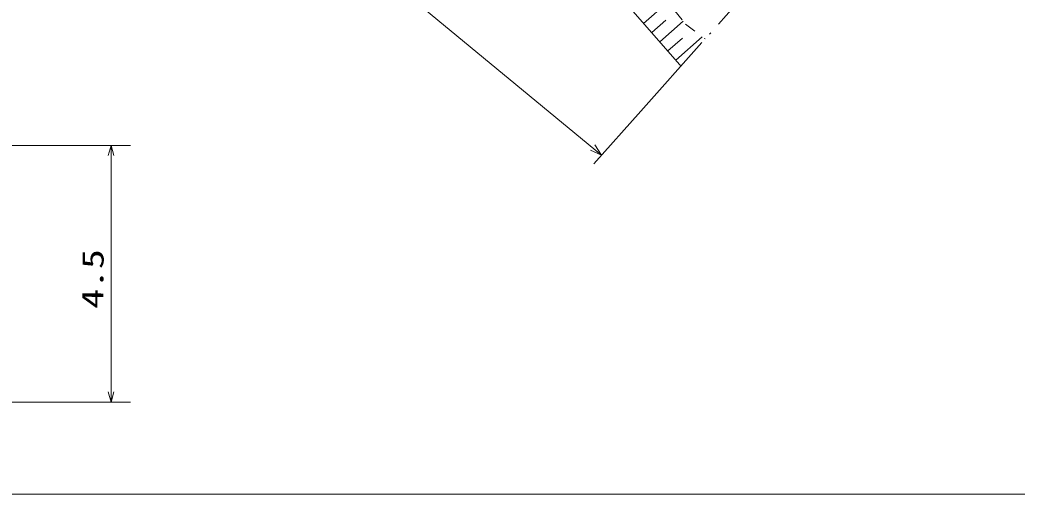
# Model space of a CAD drawing. Units: millimetres, scale not verified, with parts at other scales. Extents: x 40000 to 680000, y 20000 to 380000.
# Drawn here: x 178010 to 262614, y 205000 to 245226 of the extents above; entities that cross this region are included whole.
import ezdxf
from ezdxf.enums import TextEntityAlignment as Align

# ---------------------------------------------------------------- set-up
doc = ezdxf.new("R2010")
doc.units = ezdxf.units.MM
doc.header["$LTSCALE"] = 1000
doc.linetypes.add('USER1', pattern=[9.899999, 7.790164, -0.97377, 0.162295, -0.97377])
doc.linetypes.add('USER7', pattern=[2, 1, -1])
for name, color, linetype, lineweight in [('S-BGD', 7, 'Continuous', 13), ('S-BGD-EXST', 1, 'Continuous', 13), ('S-BGD-HTXT', 6, 'Continuous', 13), ('S-SUV', 7, 'Continuous', 13)]:
    doc.layers.add(name, color=color, linetype=linetype, lineweight=lineweight)
doc.styles.add('ＭＳ ゴシック', font='')
doc.styles.get('ＭＳ ゴシック').set_extended_font_data('MS Gothic')

msp = doc.modelspace()

# ---------------------------------------------------------------- linework, layer by layer
at = {"layer": 'S-BGD', "linetype": 'USER7'}
for p, q in [((232322, 247578), (234481, 244866)), ((234481, 244866), (236143, 243611))]:
    msp.add_line(p, q, dxfattribs=at)
at = {"layer": 'S-BGD'}
for p, q in [((234011, 241425), (229216, 246880)), ((230929, 244932), (232988, 246742)), ((231614, 244153), (232826, 245219)), ((232299, 243373), (234281, 245117)), ((232984, 242594), (234233, 243692)), ((233669, 241815), (235910, 243786)), ((234098, 241315), (234011, 241425)), ((226780, 234617), (227369, 233759)), ((227369, 233759), (226416, 234175))]:
    msp.add_line(p, q, dxfattribs=at)
at = {"layer": 'S-BGD-EXST'}
for p, q in [((187394, 234579), (175095, 234579)), ((185744, 212810), (185744, 234579)), ((175095, 212810), (187394, 212810))]:
    msp.add_line(p, q, dxfattribs=at)
for points in [[(185500, 233729), (185744, 234579), (185987, 233729)], [(185989, 213660), (185744, 212810), (185502, 213660)]]:
    msp.add_lwpolyline(points, dxfattribs=at)
at = {"layer": 'S-BGD-HTXT'}
for p, q in [((160448, 288899), (227369, 233759)), ((226712, 233021), (230684, 237481))]:
    msp.add_line(p, q, dxfattribs=at)
at = {"layer": 'S-BGD-HTXT', "linetype": 'USER1'}
msp.add_line((230684, 237481), (245465, 254078), dxfattribs=at)
at = {"layer": 'S-SUV'}
msp.add_line((40000, 205000), (579000, 205000), dxfattribs=at)

# ---------------------------------------------------------------- texts
at = {"layer": 'S-BGD-EXST', "style": 'ＭＳ ゴシック', "width": 1.35}
msp.add_text('4.5', height=1833, rotation=89.5, dxfattribs=at).set_placement((185624, 220717), align=Align.BOTTOM_LEFT)

doc.saveas('drawing.dxf')
